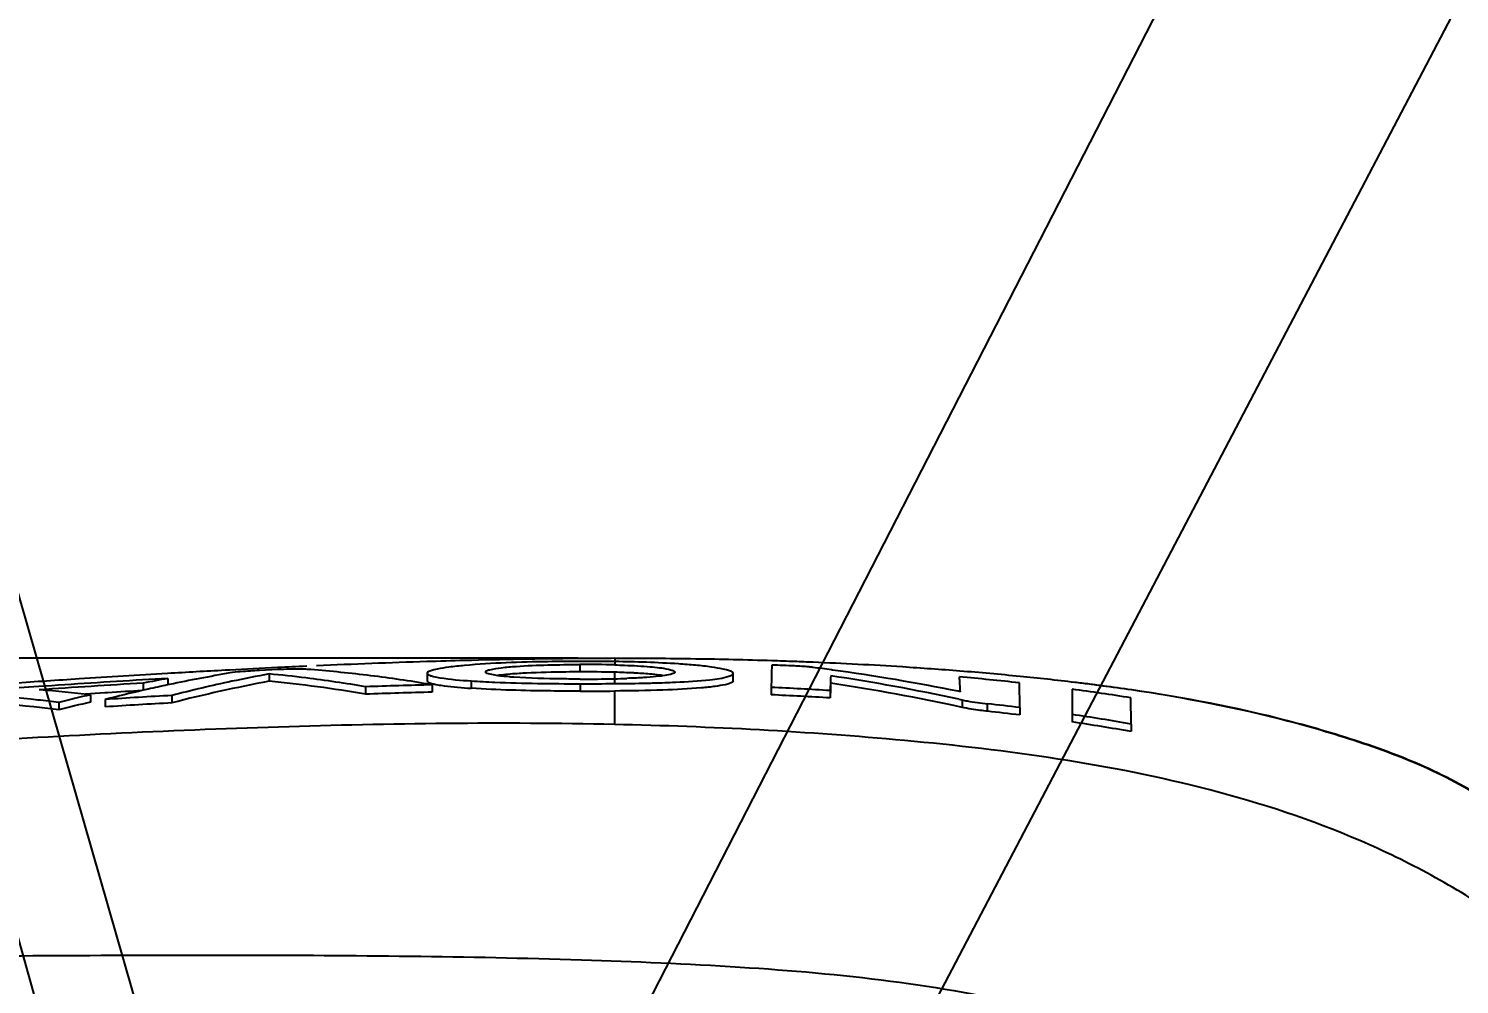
# Model space of a CAD drawing. Header units: millimetres. Extents: x 4086 to 8300, y 123 to 1549.
# Drawn here: x 6766.3 to 6824.6, y 691 to 730 of the extents above; entities that cross this region are included whole.
import ezdxf
from ezdxf import colors
from ezdxf.entities.mleader import LeaderData, LeaderLine
from ezdxf.math import Vec2, Vec3

# ---------------------------------------------------------------- set-up
doc = ezdxf.new("R2010")
doc.units = ezdxf.units.MM
doc.layers.add('轮廓实线层', color=7, linetype='Continuous', lineweight=30)
doc.styles.add('思源黑', font='SourceHanSansCN-Normal.ttf')
doc.dimstyles.new('尺寸标注_3_10比例', dxfattribs={"dimtxt": 7, "dimasz": 6, "dimexe": 2, "dimexo": 1.5, "dimgap": 1, "dimtad": 1, "dimdec": 1, "dimlfac": 3.333333, "dimdsep": 46, "dimtxsty": '思源黑', "dimcen": 0.09, "dimadec": 0, "dimazin": 0, "dimtp": 0.01, "dimtm": 0.01, "dimtfac": 1, "dimtdec": 1, "dimtofl": 0, "dimtmove": 0, "dimatfit": 3, "dimfxl": 0, "dimtolj": 1, "dimarcsym": 0})

# ---------------------------------------------------------------- blocks, each defined once
blk = doc.blocks.new('*D1413')
at = {"layer": 'Defpoints', "color": 0}
for p in [(6790.176, 704.306), (6595.76, 635.432), (6790.175, 635.432)]:
    blk.add_point(p, dxfattribs=at)
at = {"layer": '轮廓实线层', "color": 0, "lineweight": -2}
for p, q in [((6788.676, 704.306), (6593.76, 704.306)), ((6595.76, 698.306), (6595.76, 641.432)), ((6788.675, 635.432), (6593.76, 635.432))]:
    blk.add_line(p, q, dxfattribs=at)
at = {"layer": '轮廓实线层', "color": 0}
for points in [[(6596.76, 698.306), (6594.76, 698.306), (6595.76, 704.306)], [(6594.76, 641.432), (6596.76, 641.432), (6595.76, 635.432)]]:
    blk.add_solid(points, dxfattribs=at)
at = {"layer": '轮廓实线层', "color": 0, "insert": (6591.133, 669.869), "char_height": 7, "attachment_point": 5, "rotation": 90, "style": '思源黑'}
blk.add_mtext('\\A1;229.6', dxfattribs=at)

msp = doc.modelspace()

# ---------------------------------------------------------------- linework, layer by layer
for p, q in [((6788.747, 704.298), (6788.629, 704.297)), ((6790.176, 704.306), (6790.023, 704.305)), ((6790.174, 704.175), (6790.173, 704.038)), ((6790.176, 704.303), (6790.175, 704.175)), ((6774.483, 703.828), (6774.287, 703.818)), ((6775.681, 703.889), (6774.483, 703.828)), ((6776.427, 703.926), (6775.681, 703.889)), ((6776.432, 703.845), (6775.686, 703.809)), ((6776.078, 703.67), (6776.078, 703.369)), ((6782.53, 703.703), (6782.528, 703.691)), ((6782.528, 703.691), (6782.528, 703.39)), ((6782.53, 703.707), (6782.53, 703.703)), ((6784.907, 703.743), (6784.909, 703.755)), ((6788.752, 704.053), (6788.752, 703.753)), ((6790.171, 703.737), (6790.167, 703.275)), ((6792.62, 703.751), (6792.623, 703.737)), ((6794.998, 703.686), (6794.998, 703.695)), ((6794.998, 703.385), (6795, 703.695)), ((6799.055, 703.829), (6799.013, 703.835)), ((6766.693, 703.155), (6765.686, 703.085)), ((6766.727, 703.019), (6766.702, 703.021)), ((6771.946, 703.485), (6770.922, 703.426)), ((6771.015, 703.018), (6770.947, 703.002)), ((6770.948, 703.294), (6770.948, 702.993)), ((6771.15, 703.048), (6771.015, 703.018)), ((6772.001, 703.234), (6771.94, 703.221)), ((6771.946, 703.485), (6771.946, 703.217)), ((6772.022, 703.239), (6772.001, 703.234)), ((6780.016, 703.146), (6780.016, 702.845)), ((6782.509, 703.264), (6782.463, 703.272)), ((6782.73, 703.227), (6782.509, 703.264)), ((6782.53, 703.402), (6782.531, 703.406)), ((6782.73, 703.227), (6782.73, 702.926)), ((6784.324, 703.384), (6784.324, 703.083)), ((6788.763, 703.271), (6788.763, 702.97)), ((6792.638, 703.334), (6792.662, 703.335)), ((6794.998, 703.394), (6794.998, 703.385)), ((6796.556, 703.12), (6796.556, 702.818)), ((6806.686, 702.302), (6806.674, 703.305)), ((6808.821, 703.045), (6808.821, 701.711)), ((6767.509, 702.508), (6767.509, 702.206)), ((6768.794, 702.859), (6768.576, 702.845)), ((6769.384, 702.897), (6768.794, 702.859)), ((6768.797, 702.821), (6768.797, 702.519)), ((6769.502, 702.904), (6769.384, 702.897)), ((6769.402, 702.629), (6769.402, 702.327)), ((6772.115, 702.792), (6772.115, 702.491)), ((6790.165, 702.974), (6790.159, 701.61)), ((6798.959, 702.992), (6798.959, 702.69)), ((6804.266, 702.946), (6804.179, 702.964)), ((6804.202, 702.639), (6804.335, 702.61)), ((6804.335, 702.61), (6804.335, 702.307)), ((6805.376, 702.15), (6805.376, 702.453)), ((6811.225, 701.627), (6811.212, 702.695)), ((6806.686, 702.302), (6806.686, 701.998)), ((6811.225, 701.627), (6811.225, 701.321))]:
    msp.add_line(p, q)
for centre, radius, start, end in [((6793.49, 358.095), 346.251, 91.81673, 92.56109), ((6791.883, 406.586), 297.733, 91.50818, 91.80343), ((6790.936, 445.02), 259.288, 90.50976, 91.52254), ((6790.621, 474.001), 230.305, 90.14868, 90.46627), ((6789.013, 619.67), 84.513, 89.21303, 90.17828), ((6790.283, 494.43), 209.872, 89.12863, 90.02922), ((6790.517, 511.372), 192.929, 88.66707, 89.12158), ((6790.729, 520.51), 183.788, 88.17464, 88.66685), ((6790.899, 525.959), 178.337, 87.87648, 88.17343), ((6791.023, 529.3), 174.994, 87.63038, 87.8763), ((6801.928, 186.414), 518.142, 93.31835, 93.71759), ((6799.759, 223.565), 480.928, 93.03605, 93.31653), ((6785.486, 639.323), 65.318, 99.69161, 101.89516), ((6786.979, 645.054), 59.621, 100.53558, 102.01778), ((6771.267, 652.383), 51.512, 82.95644, 84.64199), ((6796.748, 283.427), 420.99, 92.60356, 92.76677), ((6773.291, 647.576), 56.448, 83.10007, 85.591), ((6773.413, 648.765), 55.254, 80.57239, 83.07696), ((6786.28, 697.463), 6.204, 96.75776, 98.26858), ((6788.9, 652.203), 51.85, 88.59337, 90.16337), ((6788.899, 651.945), 51.808, 88.59375, 90.16298), ((6789.37, 672.405), 31.343, 87.10598, 88.53495), ((6884.18, 701.557), 87.638, 178.3822, 178.97835), ((6790.19, 536.082), 168.071, 87.5072, 87.82227), ((6787.066, 616.379), 88.268, 82.22085, 82.72115), ((6791.448, 538.778), 165.506, 86.3768, 87.64181), ((6875.565, 700.609), 76.643, 177.76898, 178.21809), ((6786.677, 621.443), 83.066, 77.82042, 81.48273), ((6787.882, 622.089), 82.5, 78.60645, 82.21644), ((6792.686, 558.473), 145.772, 85.45014, 86.37343), ((6794.07, 575.68), 128.51, 84.35983, 85.45662), ((6804.734, 142.995), 561.652, 93.71603, 93.98837), ((6799.328, 226.225), 478.045, 93.40659, 93.91451), ((6799.275, 230.301), 473.841, 93.42721, 93.94166), ((6762.263, 645.523), 57.669, 83.49501, 85.56034), ((6784.103, 637.33), 67.263, 100.41232, 101.27803), ((6785.268, 640.408), 64.211, 101.98015, 102.70156), ((6786.992, 645.071), 59.608, 102.03311, 104.45242), ((6786.99, 644.801), 59.576, 100.55417, 104.45825), ((6771.282, 652.338), 51.256, 80.18897, 84.63157), ((6771.3, 652.751), 51.143, 80.18799, 82.94258), ((6789.626, 427.449), 275.864, 91.43248, 91.99635), ((6788.998, 754.404), 50.943, 269.73338, 271.31626), ((6789.061, 835.134), 131.863, 269.87037, 270.48047), ((6789.5, 790.325), 87.053, 270.43909, 271.31043), ((6789.19, 747.626), 44.163, 271.26845, 271.9122), ((6789.549, 548.28), 154.998, 86.51948, 87.40918), ((6875.726, 700.304), 76.804, 177.77109, 178.21966), ((6786.714, 621.475), 82.73, 77.70275, 81.47392), ((6793.687, 585.486), 118.533, 83.71012, 84.89555), ((6758.091, 700.757), 46.227, 2.71373, 3.46173), ((6795.9, 594.236), 109.864, 83.1878, 84.35867), ((6797.724, 618.872), 84.901, 80.85858, 82.49002), ((6798.298, 613.643), 90.309, 81.7473, 83.28555), ((6798.563, 616.221), 87.718, 81.67864, 83.21102), ((6759.725, 638.932), 64.051, 83.78731, 87.90847), ((6759.754, 639.206), 63.476, 82.98203, 87.91545), ((6760.035, 642.176), 60.793, 82.93767, 83.7467), ((6784.454, 635.621), 69, 103.11586, 104.21584), ((6784.456, 635.366), 68.955, 103.12652, 104.22727), ((6785.472, 639.531), 65.112, 102.8901, 104.28877), ((6796.377, 277.524), 425.96, 93.26517, 93.63085), ((6796.39, 277.293), 425.89, 93.2675, 93.63323), ((6797.942, 251.827), 451.973, 93.42892, 93.60763), ((6789.627, 427.373), 275.639, 91.43383, 91.99816), ((6789.063, 834.808), 131.838, 269.86984, 270.47892), ((6789.551, 548.348), 154.629, 86.51195, 87.40379), ((6794.061, 598.781), 104.288, 83.04664, 83.77139), ((6794.088, 599.032), 103.733, 83.02433, 83.75298), ((6797.723, 625.676), 77.142, 79.91942, 81.72867), ((6797.784, 626.068), 76.444, 79.87295, 81.69892)]:
    msp.add_arc(centre, radius, start, end)
for points, knots in [([(6788.75, 704.183), (6788.316, 704.181), (6786.749, 704.164), (6785.181, 704.114), (6784.053, 704.014)], [0, 0, 0, 0, 0.276804, 1, 1, 1, 1]), ([(6793.472, 704.024), (6793.239, 704.045), (6792.141, 704.128), (6791.04, 704.162), (6790.174, 704.175)], [0, 0, 0, 0, 0.212831, 1, 1, 1, 1]), ([(6775.686, 703.809), (6775.564, 703.803), (6775.165, 703.778), (6774.764, 703.756), (6774.49, 703.709)], [0, 0, 0, 0, 0.303989, 1, 1, 1, 1]), ([(6777.631, 703.857), (6777.56, 703.863), (6777.16, 703.87), (6776.76, 703.86), (6776.432, 703.845)], [0, 0, 0, 0, 0.176388, 1, 1, 1, 1]), ([(6782.528, 703.691), (6782.528, 703.676), (6782.559, 703.639), (6782.597, 703.623), (6782.622, 703.613)], [0, 0, 0, 0, 0.361497, 1, 1, 1, 1]), ([(6784.053, 704.014), (6783.838, 703.994), (6783.471, 703.955), (6782.976, 703.882), (6782.716, 703.817), (6782.53, 703.751), (6782.53, 703.707)], [0, 0, 0, 0, 0.411396, 0.717684, 0.914963, 1, 1, 1, 1]), ([(6785.02, 703.674), (6784.991, 703.683), (6784.951, 703.695), (6784.906, 703.727), (6784.906, 703.743)], [0, 0, 0, 0, 0.667631, 1, 1, 1, 1]), ([(6784.909, 703.755), (6784.923, 703.815), (6785.208, 703.865), (6785.39, 703.905), (6785.549, 703.924)], [0, 0, 0, 0, 0.279325, 1, 1, 1, 1]), ([(6785.421, 703.598), (6785.379, 703.603), (6785.244, 703.623), (6785.11, 703.647), (6785.02, 703.674)], [0, 0, 0, 0, 0.310233, 1, 1, 1, 1]), ([(6786.059, 703.533), (6785.998, 703.538), (6785.785, 703.555), (6785.573, 703.577), (6785.421, 703.598)], [0, 0, 0, 0, 0.284332, 1, 1, 1, 1]), ([(6785.549, 703.924), (6785.75, 703.948), (6786.815, 704.036), (6787.885, 704.052), (6788.752, 704.053)], [0, 0, 0, 0, 0.188941, 1, 1, 1, 1]), ([(6786.57, 703.703), (6786.471, 703.698), (6786.131, 703.679), (6785.791, 703.653), (6785.55, 703.624)], [0, 0, 0, 0, 0.290062, 1, 1, 1, 1]), ([(6788.752, 703.753), (6788.562, 703.752), (6787.834, 703.747), (6787.107, 703.73), (6786.57, 703.703)], [0, 0, 0, 0, 0.261242, 1, 1, 1, 1]), ([(6790.173, 704.038), (6790.308, 704.034), (6790.792, 704.019), (6791.276, 703.993), (6791.623, 703.963)], [0, 0, 0, 0, 0.278946, 1, 1, 1, 1]), ([(6792.133, 703.592), (6792.087, 703.586), (6791.872, 703.559), (6791.656, 703.539), (6791.487, 703.527)], [0, 0, 0, 0, 0.214077, 1, 1, 1, 1]), ([(6792.119, 703.606), (6792.082, 703.611), (6791.91, 703.635), (6791.738, 703.652), (6791.602, 703.664)], [0, 0, 0, 0, 0.215891, 1, 1, 1, 1]), ([(6791.623, 703.963), (6791.871, 703.941), (6792.193, 703.911), (6792.509, 703.825), (6792.609, 703.78), (6792.62, 703.751)], [0, 0, 0, 0, 0.722605, 0.908998, 1, 1, 1, 1]), ([(6792.518, 703.668), (6792.494, 703.661), (6792.368, 703.627), (6792.238, 703.607), (6792.133, 703.592)], [0, 0, 0, 0, 0.188749, 1, 1, 1, 1]), ([(6792.625, 703.736), (6792.625, 703.722), (6792.584, 703.689), (6792.545, 703.677), (6792.518, 703.668)], [0, 0, 0, 0, 0.33895, 1, 1, 1, 1]), ([(6795, 703.695), (6795, 703.74), (6794.816, 703.812), (6794.551, 703.881), (6794.056, 703.962), (6793.687, 704.003), (6793.472, 704.024)], [0, 0, 0, 0, 0.086692, 0.284277, 0.589989, 1, 1, 1, 1]), ([(6794.829, 703.574), (6794.854, 703.582), (6794.913, 703.604), (6794.999, 703.643), (6794.998, 703.686)], [0, 0, 0, 0, 0.378549, 1, 1, 1, 1]), ([(6798.249, 703.936), (6798.198, 703.943), (6797.949, 703.969), (6797.699, 703.985), (6797.5, 703.994)], [0, 0, 0, 0, 0.204786, 1, 1, 1, 1]), ([(6782.528, 703.39), (6782.528, 703.345), (6782.722, 703.274), (6782.846, 703.248), (6782.954, 703.229)], [0, 0, 0, 0, 0.29141, 1, 1, 1, 1]), ([(6782.783, 703.565), (6782.87, 703.544), (6783.38, 703.454), (6783.896, 703.414), (6784.324, 703.384)], [0, 0, 0, 0, 0.172072, 1, 1, 1, 1]), ([(6782.954, 703.229), (6783.041, 703.213), (6783.495, 703.146), (6783.954, 703.109), (6784.324, 703.083)], [0, 0, 0, 0, 0.192052, 1, 1, 1, 1]), ([(6784.324, 703.384), (6784.644, 703.364), (6786.122, 703.29), (6787.603, 703.27), (6788.763, 703.271)], [0, 0, 0, 0, 0.216685, 1, 1, 1, 1]), ([(6788.763, 702.97), (6788.359, 702.969), (6786.878, 702.977), (6785.397, 703.014), (6784.324, 703.083)], [0, 0, 0, 0, 0.273225, 1, 1, 1, 1]), ([(6788.761, 703.461), (6788.515, 703.461), (6787.615, 703.467), (6786.713, 703.489), (6786.059, 703.533)], [0, 0, 0, 0, 0.272374, 1, 1, 1, 1]), ([(6794.998, 703.385), (6794.999, 703.347), (6794.86, 703.272), (6794.631, 703.218), (6794.215, 703.148), (6793.378, 703.065), (6792.003, 702.999), (6790.823, 702.979), (6790.165, 702.974)], [0, 0, 0, 0, 0.023399, 0.075609, 0.15901, 0.274386, 0.596162, 1, 1, 1, 1]), ([(6791.487, 703.527), (6791.424, 703.523), (6791.15, 703.506), (6790.875, 703.495), (6790.664, 703.488)], [0, 0, 0, 0, 0.229801, 1, 1, 1, 1]), ([(6791.491, 703.296), (6791.591, 703.298), (6791.974, 703.308), (6792.356, 703.321), (6792.638, 703.334)], [0, 0, 0, 0, 0.262372, 1, 1, 1, 1]), ([(6792.662, 703.335), (6793.128, 703.357), (6793.851, 703.407), (6794.581, 703.493), (6794.829, 703.574)], [0, 0, 0, 0, 0.640947, 1, 1, 1, 1]), ([(6833.743, 691.625), (6833.459, 692.083), (6832.826, 692.963), (6831.66, 694.093), (6830.407, 695.116), (6828.734, 696.479), (6826.547, 698.061), (6823.748, 699.706), (6820.717, 700.868), (6816.578, 702.087), (6813.392, 702.702), (6811.258, 703.016)], [0, 0, 0, 0, 0.062489, 0.124984, 0.187513, 0.250026, 0.37504, 0.500016, 0.625005, 0.75003, 1, 1, 1, 1]), ([(6833.763, 691.637), (6833.48, 692.096), (6832.846, 692.977), (6831.679, 694.107), (6830.424, 695.129), (6828.748, 696.489), (6826.56, 698.07), (6823.761, 699.72), (6820.727, 700.88), (6816.585, 702.096), (6813.396, 702.707), (6811.261, 703.017)], [0, 0, 0, 0, 0.062494, 0.124978, 0.187501, 0.24999, 0.37501, 0.50001, 0.625014, 0.750028, 1, 1, 1, 1]), ([(6804.335, 702.61), (6804.405, 702.595), (6804.75, 702.53), (6805.099, 702.483), (6805.376, 702.453)], [0, 0, 0, 0, 0.205447, 1, 1, 1, 1]), ([(6805.376, 702.15), (6805.277, 702.161), (6804.929, 702.203), (6804.581, 702.253), (6804.335, 702.307)], [0, 0, 0, 0, 0.282196, 1, 1, 1, 1]), ([(6790.159, 701.609), (6785.595, 701.708), (6776.468, 701.593), (6758.277, 700.677), (6735.68, 698.71), (6713.224, 696.083), (6695.424, 693.567), (6686.583, 692.164), (6682.202, 691.32)], [0, 0, 0, 0, 0.126144, 0.252084, 0.503226, 0.752735, 0.876718, 1, 1, 1, 1]), ([(6834.176, 683.97), (6833.267, 685.875), (6831.692, 688.676), (6828.836, 691.862), (6826.262, 693.827), (6823.493, 695.507), (6819.607, 697.389), (6812.509, 699.716), (6802.247, 701.098), (6794.107, 701.525), (6790.159, 701.609)], [0, 0, 0, 0, 0.126246, 0.190238, 0.254559, 0.319117, 0.383726, 0.512408, 0.763865, 1, 1, 1, 1]), ([(6715.574, 691.329), (6720.439, 691.454), (6730.196, 691.682), (6744.983, 691.954), (6759.868, 692.154), (6774.526, 692.243), (6786.315, 692.149), (6795.185, 691.772), (6801.36, 691.251), (6806.311, 690.389), (6810.097, 689.315), (6812.798, 688.17), (6815.272, 686.602), (6818.434, 684.248), (6820.487, 682.093), (6821.87, 680.668)], [0, 0, 0, 0, 0.133338, 0.267431, 0.405221, 0.541209, 0.669074, 0.728182, 0.78445, 0.838775, 0.865535, 0.892153, 0.918811, 0.94559, 1, 1, 1, 1])]:
    msp.add_open_spline(points, degree=3, knots=knots)
for points in [[(6782.622, 703.613), (6782.674, 703.592), (6782.729, 703.578), (6782.783, 703.565)], [(6791.602, 703.664), (6791.386, 703.682), (6791.169, 703.696), (6790.952, 703.707)]]:
    msp.add_open_spline(points, degree=3)

# ---------------------------------------------------------------- dimensions: what is measured, and where the dimension line sits
at = {"layer": '轮廓实线层'}
dim = msp.add_linear_dim(base=(6595.76, 635.432), p1=(6790.176, 704.306), p2=(6790.175, 635.432), angle=90, dimstyle='尺寸标注_3_10比例', dxfattribs=at)
dim.commit()
dim.dimension.update_dxf_attribs({"geometry": '*D1413', "text_midpoint": (6595.76, 669.869), "dimtype": 160})

# ---------------------------------------------------------------- leaders
ml = msp.add_multileader_mtext('Standard')
ml.set_content('DB25', style='思源黑')
ml.set_leader_properties()
ml.build(insert=Vec2(0, 0))
ml.multileader.update_dxf_attribs({"text_left_attachment_type": 5, "text_right_attachment_type": 5, "dogleg_length": 1, "arrow_head_size": 6})
ctx = ml.context
ctx.base_point, ctx.char_height, ctx.arrow_head_size, ctx.plane_origin = Vec3(6826.549, 756.464), 7, 6, Vec3(6786.833, 662.081)
ctx.left_attachment, ctx.right_attachment = 5, 5
notes = []
notes.append((ctx, [(0, (1, 1, 0), (6825.549, 756.464), (1, 0), 1, [(0, [(6785.149, 677.847)], 0, [])])]))
ctx.mtext.insert, ctx.mtext.flow_direction = Vec3(6828.549, 763.717), 5
ml = msp.add_multileader_mtext('Standard')
ml.set_content('网口', style='思源黑')
ml.set_leader_properties()
ml.build(insert=Vec2(0, 0))
ml.multileader.update_dxf_attribs({"text_left_attachment_type": 5, "text_right_attachment_type": 5, "dogleg_length": 1, "arrow_head_size": 6})
ctx = ml.context
ctx.base_point, ctx.char_height, ctx.arrow_head_size, ctx.plane_origin = Vec3(6730.04, 754.948), 7, 6, Vec3(6776.815, 668.834)
ctx.left_attachment, ctx.right_attachment, ctx.text_align_type = 5, 5, 2
notes.append((ctx, [(0, (1, 1, 0), (6752.047, 754.948), (-1, 0), 1, [(0, [(6776.815, 668.834)], 0, [])])]))
ctx.mtext.insert, ctx.mtext.alignment, ctx.mtext.flow_direction = Vec3(6749.047, 763.059), 3, 5
ml = msp.add_multileader_mtext('Standard')
ml.set_content('用户气管3（φ6 灰）', style='思源黑')
ml.set_leader_properties()
ml.build(insert=Vec2(0, 0))
ml.multileader.update_dxf_attribs({"text_left_attachment_type": 5, "text_right_attachment_type": 5, "dogleg_length": 1, "arrow_head_size": 6})
ctx = ml.context
ctx.base_point, ctx.char_height, ctx.arrow_head_size, ctx.plane_origin = Vec3(6669.074, 735.814), 7, 6, Vec3(6770.655, 675.845)
ctx.left_attachment, ctx.right_attachment, ctx.text_align_type = 5, 5, 2
notes.append((ctx, [(0, (1, 1, 0), (6753.754, 735.814), (-1, 0), 1, [(0, [(6770.655, 675.845)], 0, [])])]))
ctx.mtext.insert, ctx.mtext.alignment, ctx.mtext.flow_direction = Vec3(6750.754, 745.896), 3, 5
ml = msp.add_multileader_mtext('Standard')
ml.set_content('指示灯', style='思源黑')
ml.set_leader_properties()
ml.build(insert=Vec2(0, 0))
ml.multileader.update_dxf_attribs({"text_left_attachment_type": 5, "text_right_attachment_type": 5, "dogleg_length": 1, "arrow_head_size": 6})
ctx = ml.context
ctx.base_point, ctx.char_height, ctx.arrow_head_size, ctx.plane_origin = Vec3(6828.646, 736.844), 7, 6, Vec3(6791.19, 667.333)
ctx.left_attachment, ctx.right_attachment = 5, 5
notes.append((ctx, [(0, (1, 1, 0), (6827.646, 736.844), (1, 0), 1, [(0, [(6791.19, 667.333)], 0, [])])]))
ctx.mtext.insert, ctx.mtext.flow_direction = Vec3(6830.646, 745.558), 5
for ctx, leaders in notes:
    for number, flags, end, landing, length, lines in leaders:
        leader = LeaderData()
        leader.index, (leader.has_last_leader_line, leader.has_dogleg_vector, leader.attachment_direction) = number, flags
        leader.last_leader_point, leader.dogleg_vector, leader.dogleg_length = Vec3(end), Vec3(landing), length
        for number, points, colour, breaks in lines:
            line = LeaderLine()
            line.index, line.vertices, line.color, line.breaks = number, Vec3.list(points), colors.encode_raw_color(colour), breaks
            leader.lines.append(line)
        ctx.leaders.append(leader)

doc.saveas('drawing.dxf')
